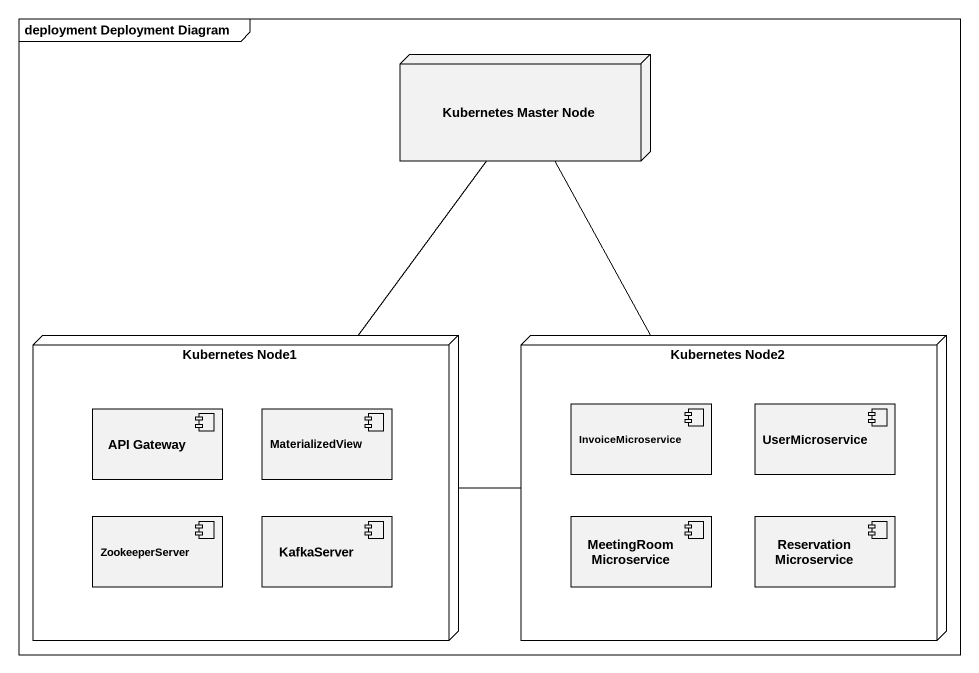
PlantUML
@startuml
mainframe deployment Deployment Diagram
node "Kubernetes Master Node" as Kubernetes_Master_Node
node "Kubernetes Node1" as Kubernetes_Node1 {
  component "API Gateway" as API_Gateway
  component MaterializedView
  component ZookeeperServer
  component KafkaServer
}
node "Kubernetes Node2" as Kubernetes_Node2 {
  component InvoiceMicroservice
  component UserMicroservice
  component MeetingRoomMicroservice
  component ReservationMicroservice
}
Kubernetes_Master_Node -- Kubernetes_Node1
Kubernetes_Master_Node -- Kubernetes_Node2
Kubernetes_Node2 -left- Kubernetes_Node1
@enduml
